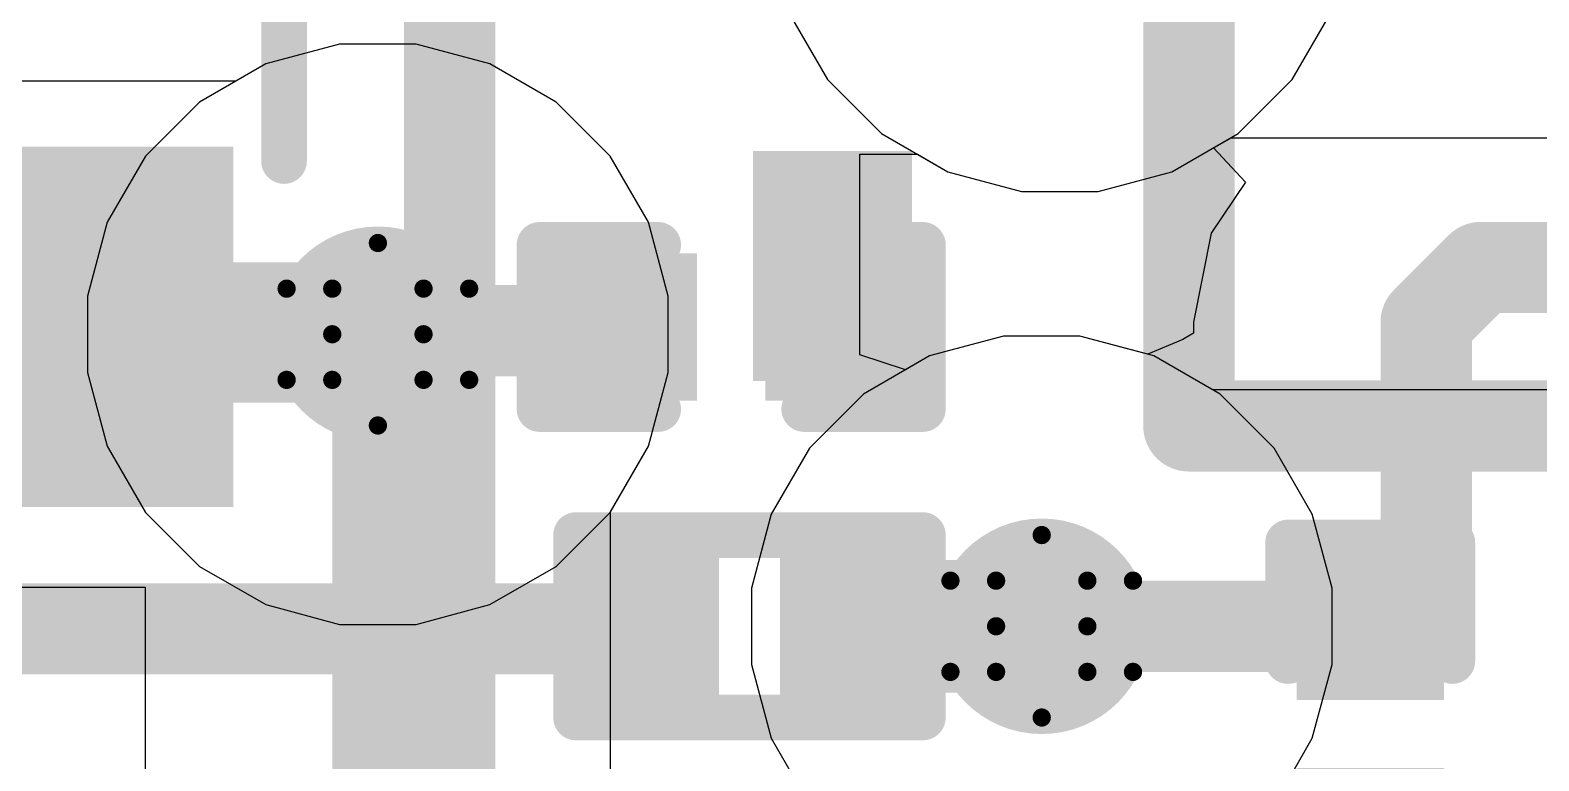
# Model space of a CAD drawing. Header units: inches. Extents: x -3 to 5437, y -3 to 5435.
# Drawn here: x 31.65 to 35.848, y 101.328 to 103.362 of the extents above; entities that cross this region are included whole.
import ezdxf

# ---------------------------------------------------------------- set-up
doc = ezdxf.new("R2010")
doc.units = ezdxf.units.IN
for name, color, linetype in [('Bottom Layer', 5, 'Continuous'), ('Bottom Solder', 6, 'Continuous'), ('Drill Drawing', 1, 'Continuous'), ('GND', 16, 'Continuous'), ('PWR', 76, 'Continuous'), ('Top Layer', 1, 'Continuous'), ('Top Overlay', 2, 'Continuous'), ('Top Paste', 8, 'Continuous'), ('Top Solder', 216, 'Continuous'), ('Via Holes', 16, 'Continuous')]:
    doc.layers.add(name, color=color, linetype=linetype)

# ---------------------------------------------------------------- blocks, each defined once
blk = doc.blocks.new('R___0201_87')
at = {"layer": 'Top Layer'}
for points in [[(-0.41, 0.185), (-0.14, 0.185), (-0.14, -0.185), (-0.41, -0.185)], [(0.14, 0.185), (0.41, 0.185), (0.41, -0.185), (0.14, -0.185)]]:
    blk.add_hatch(color=1, dxfattribs=at).paths.add_polyline_path(points)
at = {"layer": 'Top Paste'}
for points in [[(-0.41, 0.185), (-0.14, 0.185), (-0.14, -0.185), (-0.41, -0.185)], [(0.14, 0.185), (0.41, 0.185), (0.41, -0.185), (0.14, -0.185)]]:
    blk.add_hatch(color=8, dxfattribs=at).paths.add_polyline_path(points)
at = {"layer": 'Top Solder'}
for points in [[(-0.465, 0.24), (-0.085, 0.24), (-0.085, -0.24), (-0.465, -0.24)], [(0.085, 0.24), (0.465, 0.24), (0.465, -0.24), (0.085, -0.24)]]:
    blk.add_hatch(color=216, dxfattribs=at).paths.add_polyline_path(points)
at = {"layer": 'Top Overlay'}
for points in [[(-0.4826, -0.254, 0.127, 0.127, 0), (-0.4826, 0.254, 0.127, 0.127, 0)], [(-0.4826, 0.254, 0.127, 0.127, 0), (0.4826, 0.254, 0.127, 0.127, 0)], [(0.4826, -0.254, 0.127, 0.127, 0), (0.4826, 0.254, 0.127, 0.127, 0)], [(-0.4826, -0.254, 0.127, 0.127, 0), (0.4826, -0.254, 0.127, 0.127, 0)]]:
    blk.add_lwpolyline(points, format="xyseb", dxfattribs=at)
for points in [[(-0.5143, 0.254, 0.0635, 0.0635, 1), (-0.4508, 0.254, 0.0635, 0.0635, 1)], [(-0.5143, 0.254, 0.0635, 0.0635, 1), (-0.4508, 0.254, 0.0635, 0.0635, 1)], [(0.4508, 0.254, 0.0635, 0.0635, 1), (0.5143, 0.254, 0.0635, 0.0635, 1)], [(0.4508, 0.254, 0.0635, 0.0635, 1), (0.5143, 0.254, 0.0635, 0.0635, 1)], [(-0.5143, -0.254, 0.0635, 0.0635, 1), (-0.4508, -0.254, 0.0635, 0.0635, 1)], [(-0.5143, -0.254, 0.0635, 0.0635, 1), (-0.4508, -0.254, 0.0635, 0.0635, 1)], [(0.4508, -0.254, 0.0635, 0.0635, 1), (0.5143, -0.254, 0.0635, 0.0635, 1)], [(0.4508, -0.254, 0.0635, 0.0635, 1), (0.5143, -0.254, 0.0635, 0.0635, 1)]]:
    blk.add_lwpolyline(points, format="xyseb", close=True, dxfattribs=at)
blk = doc.blocks.new('SOT_363_169')
at = {"layer": 'Top Layer'}
for points in [[(-0.57, 0.85), (-0.57, 0.45), (-1.37, 0.45), (-1.37, 0.85)], [(1.37, 0.85), (1.37, 0.45), (0.57, 0.45), (0.57, 0.85)], [(-0.57, 0.2), (-0.57, -0.2), (-1.37, -0.2), (-1.37, 0.2)], [(1.37, 0.2), (1.37, -0.2), (0.57, -0.2), (0.57, 0.2)], [(-0.57, -0.45), (-0.57, -0.85), (-1.37, -0.85), (-1.37, -0.45)], [(1.37, -0.45), (1.37, -0.85), (0.57, -0.85), (0.57, -0.45)]]:
    blk.add_hatch(color=1, dxfattribs=at).paths.add_polyline_path(points)
at = {"layer": 'Top Paste'}
for points in [[(-0.57, 0.85), (-0.57, 0.45), (-1.37, 0.45), (-1.37, 0.85)], [(1.37, 0.85), (1.37, 0.45), (0.57, 0.45), (0.57, 0.85)], [(-0.57, 0.2), (-0.57, -0.2), (-1.37, -0.2), (-1.37, 0.2)], [(1.37, 0.2), (1.37, -0.2), (0.57, -0.2), (0.57, 0.2)], [(-0.57, -0.45), (-0.57, -0.85), (-1.37, -0.85), (-1.37, -0.45)], [(1.37, -0.45), (1.37, -0.85), (0.57, -0.85), (0.57, -0.45)]]:
    blk.add_hatch(color=8, dxfattribs=at).paths.add_polyline_path(points)
at = {"layer": 'Top Solder'}
for points in [[(-0.4684, 0.9516), (-0.4684, 0.3484), (-1.4716, 0.3484), (-1.4716, 0.9516)], [(1.4716, 0.9516), (1.4716, 0.3484), (0.4684, 0.3484), (0.4684, 0.9516)], [(-0.4684, 0.3016), (-0.4684, -0.3016), (-1.4716, -0.3016), (-1.4716, 0.3016)], [(1.4716, 0.3016), (1.4716, -0.3016), (0.4684, -0.3016), (0.4684, 0.3016)], [(-0.4684, -0.3484), (-0.4684, -0.9516), (-1.4716, -0.9516), (-1.4716, -0.3484)], [(1.4716, -0.3484), (1.4716, -0.9516), (0.4684, -0.9516), (0.4684, -0.3484)]]:
    blk.add_hatch(color=216, dxfattribs=at).paths.add_polyline_path(points)
at = {"layer": 'Top Overlay'}
for points in [[(0.508, 1.0922, 0.127, 0.127, 0), (-0.6604, 1.0922, 0.127, 0.127, 0)], [(-1.524, 0.6604, 0.1, 0.1, 0), (-1.651, 0.7874, 0.1, 0.1, 0)], [(-1.651, 0.5334, 0.1, 0.1, 0), (-1.651, 0.7874, 0.1, 0.1, 0)], [(-1.651, 0.5334, 0.1, 0.1, 0), (-1.524, 0.6604, 0.1, 0.1, 0)], [(0.508, -1.0922, 0.127, 0.127, 0), (-0.6604, -1.0922, 0.127, 0.127, 0)]]:
    blk.add_lwpolyline(points, format="xyseb", dxfattribs=at)
for points in [[(-0.6921, 1.0922, 0.0635, 0.0635, 1), (-0.6287, 1.0922, 0.0635, 0.0635, 1)], [(0.4763, 1.0922, 0.0635, 0.0635, 1), (0.5398, 1.0922, 0.0635, 0.0635, 1)], [(-1.676, 0.7874, 0.05, 0.05, 1), (-1.626, 0.7874, 0.05, 0.05, 1)], [(-1.676, 0.7874, 0.05, 0.05, 1), (-1.626, 0.7874, 0.05, 0.05, 1)], [(-1.549, 0.6604, 0.05, 0.05, 1), (-1.499, 0.6604, 0.05, 0.05, 1)], [(-1.549, 0.6604, 0.05, 0.05, 1), (-1.499, 0.6604, 0.05, 0.05, 1)], [(-1.676, 0.5334, 0.05, 0.05, 1), (-1.626, 0.5334, 0.05, 0.05, 1)], [(-1.676, 0.5334, 0.05, 0.05, 1), (-1.626, 0.5334, 0.05, 0.05, 1)], [(-0.6921, -1.0922, 0.0635, 0.0635, 1), (-0.6287, -1.0922, 0.0635, 0.0635, 1)], [(0.4763, -1.0922, 0.0635, 0.0635, 1), (0.5398, -1.0922, 0.0635, 0.0635, 1)]]:
    blk.add_lwpolyline(points, format="xyseb", close=True, dxfattribs=at)
blk = doc.blocks.new('CAP_0201_218')
at = {"layer": 'Top Layer'}
for points in [[(-0.45, 0.15), (-0.15, 0.15), (-0.15, -0.15), (-0.45, -0.15)], [(0.15, 0.15), (0.45, 0.15), (0.45, -0.15), (0.15, -0.15)]]:
    blk.add_hatch(color=1, dxfattribs=at).paths.add_polyline_path(points)
at = {"layer": 'Top Paste'}
for points in [[(-0.45, 0.15), (-0.15, 0.15), (-0.15, -0.15), (-0.45, -0.15)], [(0.15, 0.15), (0.45, 0.15), (0.45, -0.15), (0.15, -0.15)]]:
    blk.add_hatch(color=8, dxfattribs=at).paths.add_polyline_path(points)
at = {"layer": 'Top Solder'}
for points in [[(-0.505, 0.205), (-0.095, 0.205), (-0.095, -0.205), (-0.505, -0.205)], [(0.095, 0.205), (0.505, 0.205), (0.505, -0.205), (0.095, -0.205)]]:
    blk.add_hatch(color=216, dxfattribs=at).paths.add_polyline_path(points)
at = {"layer": 'Top Overlay'}
for points in [[(-0.5334, -0.2286, 0.127, 0.127, 0), (-0.5334, 0.2286, 0.127, 0.127, 0)], [(-0.5334, 0.2286, 0.127, 0.127, 0), (-0.2032, 0.2286, 0.127, 0.127, 0)], [(0.2032, 0.2286, 0.127, 0.127, 0), (0.5334, 0.2286, 0.127, 0.127, 0)], [(0.5334, -0.2286, 0.127, 0.127, 0), (0.5334, 0.2286, 0.127, 0.127, 0)], [(-0.5334, -0.2286, 0.127, 0.127, 0), (-0.2032, -0.2286, 0.127, 0.127, 0)], [(0.2032, -0.2286, 0.127, 0.127, 0), (0.5334, -0.2286, 0.127, 0.127, 0)]]:
    blk.add_lwpolyline(points, format="xyseb", dxfattribs=at)
for points in [[(-0.5651, 0.2286, 0.0635, 0.0635, 1), (-0.5016, 0.2286, 0.0635, 0.0635, 1)], [(-0.5651, 0.2286, 0.0635, 0.0635, 1), (-0.5016, 0.2286, 0.0635, 0.0635, 1)], [(-0.2349, 0.2286, 0.0635, 0.0635, 1), (-0.1714, 0.2286, 0.0635, 0.0635, 1)], [(0.1714, 0.2286, 0.0635, 0.0635, 1), (0.2349, 0.2286, 0.0635, 0.0635, 1)], [(0.5016, 0.2286, 0.0635, 0.0635, 1), (0.5651, 0.2286, 0.0635, 0.0635, 1)], [(0.5016, 0.2286, 0.0635, 0.0635, 1), (0.5651, 0.2286, 0.0635, 0.0635, 1)], [(-0.5651, -0.2286, 0.0635, 0.0635, 1), (-0.5016, -0.2286, 0.0635, 0.0635, 1)], [(-0.5651, -0.2286, 0.0635, 0.0635, 1), (-0.5016, -0.2286, 0.0635, 0.0635, 1)], [(-0.2349, -0.2286, 0.0635, 0.0635, 1), (-0.1714, -0.2286, 0.0635, 0.0635, 1)], [(0.1714, -0.2286, 0.0635, 0.0635, 1), (0.2349, -0.2286, 0.0635, 0.0635, 1)], [(0.5016, -0.2286, 0.0635, 0.0635, 1), (0.5651, -0.2286, 0.0635, 0.0635, 1)], [(0.5016, -0.2286, 0.0635, 0.0635, 1), (0.5651, -0.2286, 0.0635, 0.0635, 1)]]:
    blk.add_lwpolyline(points, format="xyseb", close=True, dxfattribs=at)
blk = doc.blocks.new('CAP_0201_219')
at = {"layer": 'Top Layer'}
for points in [[(-0.45, 0.15), (-0.15, 0.15), (-0.15, -0.15), (-0.45, -0.15)], [(0.15, 0.15), (0.45, 0.15), (0.45, -0.15), (0.15, -0.15)]]:
    blk.add_hatch(color=1, dxfattribs=at).paths.add_polyline_path(points)
at = {"layer": 'Top Paste'}
for points in [[(-0.45, 0.15), (-0.15, 0.15), (-0.15, -0.15), (-0.45, -0.15)], [(0.15, 0.15), (0.45, 0.15), (0.45, -0.15), (0.15, -0.15)]]:
    blk.add_hatch(color=8, dxfattribs=at).paths.add_polyline_path(points)
at = {"layer": 'Top Solder'}
for points in [[(-0.505, 0.205), (-0.095, 0.205), (-0.095, -0.205), (-0.505, -0.205)], [(0.095, 0.205), (0.505, 0.205), (0.505, -0.205), (0.095, -0.205)]]:
    blk.add_hatch(color=216, dxfattribs=at).paths.add_polyline_path(points)
at = {"layer": 'Top Overlay'}
for points in [[(-0.5334, 0.2286, 0.127, 0.127, 0), (-0.5334, -0.2286, 0.127, 0.127, 0)], [(-0.5334, 0.2286, 0.127, 0.127, 0), (-0.2032, 0.2286, 0.127, 0.127, 0)], [(0.2032, 0.2286, 0.127, 0.127, 0), (0.5334, 0.2286, 0.127, 0.127, 0)], [(0.5334, 0.2286, 0.127, 0.127, 0), (0.5334, -0.2286, 0.127, 0.127, 0)], [(-0.5334, -0.2286, 0.127, 0.127, 0), (-0.2032, -0.2286, 0.127, 0.127, 0)], [(0.2032, -0.2286, 0.127, 0.127, 0), (0.5334, -0.2286, 0.127, 0.127, 0)]]:
    blk.add_lwpolyline(points, format="xyseb", dxfattribs=at)
for points in [[(-0.5651, 0.2286, 0.0635, 0.0635, 1), (-0.5016, 0.2286, 0.0635, 0.0635, 1)], [(-0.5651, 0.2286, 0.0635, 0.0635, 1), (-0.5016, 0.2286, 0.0635, 0.0635, 1)], [(-0.2349, 0.2286, 0.0635, 0.0635, 1), (-0.1714, 0.2286, 0.0635, 0.0635, 1)], [(0.1714, 0.2286, 0.0635, 0.0635, 1), (0.2349, 0.2286, 0.0635, 0.0635, 1)], [(0.5016, 0.2286, 0.0635, 0.0635, 1), (0.5651, 0.2286, 0.0635, 0.0635, 1)], [(0.5016, 0.2286, 0.0635, 0.0635, 1), (0.5651, 0.2286, 0.0635, 0.0635, 1)], [(-0.5651, -0.2286, 0.0635, 0.0635, 1), (-0.5016, -0.2286, 0.0635, 0.0635, 1)], [(-0.5651, -0.2286, 0.0635, 0.0635, 1), (-0.5016, -0.2286, 0.0635, 0.0635, 1)], [(-0.2349, -0.2286, 0.0635, 0.0635, 1), (-0.1714, -0.2286, 0.0635, 0.0635, 1)], [(0.1714, -0.2286, 0.0635, 0.0635, 1), (0.2349, -0.2286, 0.0635, 0.0635, 1)], [(0.5016, -0.2286, 0.0635, 0.0635, 1), (0.5651, -0.2286, 0.0635, 0.0635, 1)], [(0.5016, -0.2286, 0.0635, 0.0635, 1), (0.5651, -0.2286, 0.0635, 0.0635, 1)]]:
    blk.add_lwpolyline(points, format="xyseb", close=True, dxfattribs=at)

msp = doc.modelspace()

# ---------------------------------------------------------------- hatches: boundary and pattern name
at = {"layer": 'Bottom Layer'}
h = msp.add_hatch(color=5, dxfattribs=at)
edge = h.paths.add_edge_path()
edge.add_arc((32.6174, 102.5156), 0.3, 0, 360)
h = msp.add_hatch(color=5, dxfattribs=at)
edge = h.paths.add_edge_path()
edge.add_arc((34.4647, 101.7025), 0.3, 0, 360)
at = {"layer": 'Bottom Solder'}
h = msp.add_hatch(color=6, dxfattribs=at)
edge = h.paths.add_edge_path()
edge.add_arc((32.6174, 102.5156), 0.15, 0, 360)
at = {"layer": 'GND'}
h = msp.add_hatch(color=16, dxfattribs=at)
edge = h.paths.add_edge_path()
edge.add_arc((32.6174, 102.5156), 0.3, 0, 360)
h = msp.add_hatch(color=16, dxfattribs=at)
edge = h.paths.add_edge_path()
edge.add_arc((34.4647, 101.7025), 0.3, 0, 360)
at = {"layer": 'PWR'}
h = msp.add_hatch(color=76, dxfattribs=at)
edge = h.paths.add_edge_path()
edge.add_arc((32.6174, 102.5156), 0.3, 0, 360)
h = msp.add_hatch(color=76, dxfattribs=at)
edge = h.paths.add_edge_path()
edge.add_arc((34.4647, 101.7025), 0.3, 0, 360)
at = {"layer": 'Top Layer'}
for points in [[(33.6614, 102.3859), (34.1037, 102.3859), (34.1037, 103.0255), (33.6614, 103.0255)], [(33.7914, 101.5175), (34.5176, 101.5175), (34.5176, 101.8875), (33.7914, 101.8875)]]:
    msp.add_hatch(color=1, dxfattribs=at).paths.add_polyline_path(points)
h = msp.add_hatch(color=1, dxfattribs=at)
edge = h.paths.add_edge_path()
edge.add_arc((32.6174, 102.5156), 0.3, 0, 360)
h = msp.add_hatch(color=1, dxfattribs=at)
edge = h.paths.add_edge_path()
edge.add_arc((34.4647, 101.7025), 0.3, 0, 360)
at = {"layer": 'Top Solder'}
h = msp.add_hatch(color=216, dxfattribs=at)
edge = h.paths.add_edge_path()
edge.add_arc((32.6174, 102.5156), 0.15, 0, 360)
at = {"layer": 'Via Holes'}
h = msp.add_hatch(color=7, dxfattribs=at)
edge = h.paths.add_edge_path()
edge.add_arc((32.6174, 102.5156), 0.15, 0, 360)
h = msp.add_hatch(color=7, dxfattribs=at)
edge = h.paths.add_edge_path()
edge.add_arc((34.4647, 101.7025), 0.15, 0, 360)

# ---------------------------------------------------------------- linework, layer by layer
at = {"layer": 'Bottom Layer'}
for p, q in [((33.7623, 103.409), (33.8686, 103.2248)), ((32.511, 103.3236), (32.3055, 103.2686)), ((32.7237, 103.3236), (32.511, 103.3236)), ((32.9292, 103.2686), (32.7237, 103.3236)), ((32.3055, 103.2686), (32.2216, 103.2202)), ((33.1135, 103.1622), (32.9292, 103.2686)), ((32.2216, 103.2202), (26.7803, 103.2202)), ((33.8686, 103.2248), (34.0191, 103.0744)), ((33.2639, 103.0118), (33.1135, 103.1622)), ((34.0191, 103.0744), (34.2033, 102.968)), ((34.8271, 102.968), (34.9425, 103.0346)), ((34.9425, 103.0346), (35.0316, 102.9394)), ((33.3703, 102.8275), (33.2639, 103.0118)), ((34.2033, 102.968), (34.4088, 102.9129)), ((34.6216, 102.9129), (34.8271, 102.968)), ((34.4088, 102.9129), (34.6216, 102.9129)), ((35.0316, 102.9394), (34.9364, 102.797)), ((33.4254, 102.622), (33.3703, 102.8275)), ((34.9364, 102.797), (34.8872, 102.5492)), ((33.4254, 102.4093), (33.4254, 102.622)), ((34.8872, 102.5492), (34.8872, 102.5185)), ((34.3583, 102.5105), (34.1528, 102.4554)), ((34.571, 102.5105), (34.3583, 102.5105)), ((34.7602, 102.4598), (34.571, 102.5105)), ((34.8571, 102.5012), (34.7602, 102.4598)), ((34.8872, 102.5185), (34.8571, 102.5012)), ((34.1528, 102.4554), (33.9685, 102.349)), ((33.3703, 102.2038), (33.4254, 102.4093)), ((33.9685, 102.349), (33.8181, 102.1986)), ((33.2648, 102.021), (33.3703, 102.2038)), ((33.8181, 102.1986), (33.7117, 102.0144)), ((33.2648, 100.6719), (33.2648, 102.021)), ((33.7117, 102.0144), (33.6567, 101.8088)), ((26.4885, 101.8111), (31.9699, 101.8111)), ((31.9699, 101.8111), (31.9699, 100.2995)), ((33.6567, 101.8088), (33.6567, 101.5961)), ((33.6567, 101.5961), (33.7117, 101.3906)), ((33.7117, 101.3906), (33.781, 101.2707))]:
    msp.add_line(p, q, dxfattribs=at)
for points in [[(35.5346, 102.5492, 0.254, 0.254, 0), (35.687, 102.7016, 0.254, 0.254, 0)], [(35.687, 102.7016, 0.254, 0.254, 0), (36.1442, 102.7016, 0.254, 0.254, 0)], [(26.4885, 102.5156, 0.381, 0.381, 0), (32.6174, 102.5156, 0.381, 0.381, 0)], [(35.5346, 101.8549, 0.254, 0.254, 0), (35.5346, 102.5492, 0.254, 0.254, 0)], [(32.6174, 100.2995, 0.254, 0.254, 0), (32.6174, 102.5156, 0.254, 0.254, 0)], [(35.3822, 101.7025, 0.254, 0.254, 0), (35.5346, 101.8549, 0.254, 0.254, 0)], [(34.4647, 101.7025, 0.254, 0.254, 0), (35.2552, 101.7025, 0.254, 0.254, 0)], [(35.2552, 101.7025, 0.254, 0.254, 0), (35.3822, 101.7025, 0.254, 0.254, 0)]]:
    msp.add_lwpolyline(points, format="xyseb", dxfattribs=at)
for points in [[(35.6235, 102.7016, 0.127, 0.127, 1), (35.7505, 102.7016, 0.127, 0.127, 1)], [(35.6235, 102.7016, 0.127, 0.127, 1), (35.7505, 102.7016, 0.127, 0.127, 1)], [(32.5221, 102.5156, 0.1905, 0.1905, 1), (32.7126, 102.5156, 0.1905, 0.1905, 1)], [(35.4711, 102.5492, 0.127, 0.127, 1), (35.5981, 102.5492, 0.127, 0.127, 1)], [(35.4711, 102.5492, 0.127, 0.127, 1), (35.5981, 102.5492, 0.127, 0.127, 1)], [(32.5539, 102.5156, 0.127, 0.127, 1), (32.6809, 102.5156, 0.127, 0.127, 1)], [(35.4711, 101.8549, 0.127, 0.127, 1), (35.5981, 101.8549, 0.127, 0.127, 1)], [(35.4711, 101.8549, 0.127, 0.127, 1), (35.5981, 101.8549, 0.127, 0.127, 1)], [(34.4012, 101.7025, 0.127, 0.127, 1), (34.5282, 101.7025, 0.127, 0.127, 1)], [(35.1917, 101.7025, 0.127, 0.127, 1), (35.3187, 101.7025, 0.127, 0.127, 1)], [(35.1917, 101.7025, 0.127, 0.127, 1), (35.3187, 101.7025, 0.127, 0.127, 1)], [(35.3187, 101.7025, 0.127, 0.127, 1), (35.4457, 101.7025, 0.127, 0.127, 1)], [(35.3187, 101.7025, 0.127, 0.127, 1), (35.4457, 101.7025, 0.127, 0.127, 1)]]:
    msp.add_lwpolyline(points, format="xyseb", close=True, dxfattribs=at)
at = {"layer": 'Drill Drawing'}
for points in [[(32.4904, 102.6426, 0.0508, 0.0508, 0), (32.6174, 102.7696, 0.0508, 0.0508, 0)], [(32.6174, 102.7696, 0.0508, 0.0508, 0), (32.7444, 102.6426, 0.0508, 0.0508, 0)], [(32.3634, 102.6426, 0.0508, 0.0508, 0), (32.4904, 102.5156, 0.0508, 0.0508, 0)], [(32.3634, 102.6426, 0.0508, 0.0508, 0), (32.4904, 102.6426, 0.0508, 0.0508, 0)], [(32.7444, 102.6426, 0.0508, 0.0508, 0), (32.8714, 102.6426, 0.0508, 0.0508, 0)], [(32.7444, 102.5156, 0.0508, 0.0508, 0), (32.8714, 102.6426, 0.0508, 0.0508, 0)], [(32.3634, 102.3886, 0.0508, 0.0508, 0), (32.4904, 102.5156, 0.0508, 0.0508, 0)], [(32.7444, 102.5156, 0.0508, 0.0508, 0), (32.8714, 102.3886, 0.0508, 0.0508, 0)], [(32.3634, 102.3886, 0.0508, 0.0508, 0), (32.4904, 102.3886, 0.0508, 0.0508, 0)], [(32.4904, 102.3886, 0.0508, 0.0508, 0), (32.6174, 102.2616, 0.0508, 0.0508, 0)], [(32.6174, 102.2616, 0.0508, 0.0508, 0), (32.7444, 102.3886, 0.0508, 0.0508, 0)], [(32.7444, 102.3886, 0.0508, 0.0508, 0), (32.8714, 102.3886, 0.0508, 0.0508, 0)], [(34.3377, 101.8295, 0.0508, 0.0508, 0), (34.4647, 101.9565, 0.0508, 0.0508, 0)], [(34.4647, 101.9565, 0.0508, 0.0508, 0), (34.5917, 101.8295, 0.0508, 0.0508, 0)], [(34.2107, 101.8295, 0.0508, 0.0508, 0), (34.3377, 101.7025, 0.0508, 0.0508, 0)], [(34.2107, 101.8295, 0.0508, 0.0508, 0), (34.3377, 101.8295, 0.0508, 0.0508, 0)], [(34.5917, 101.8295, 0.0508, 0.0508, 0), (34.7187, 101.8295, 0.0508, 0.0508, 0)], [(34.5917, 101.7025, 0.0508, 0.0508, 0), (34.7187, 101.8295, 0.0508, 0.0508, 0)], [(34.2107, 101.5755, 0.0508, 0.0508, 0), (34.3377, 101.7025, 0.0508, 0.0508, 0)], [(34.5917, 101.7025, 0.0508, 0.0508, 0), (34.7187, 101.5755, 0.0508, 0.0508, 0)], [(34.2107, 101.5755, 0.0508, 0.0508, 0), (34.3377, 101.5755, 0.0508, 0.0508, 0)], [(34.3377, 101.5755, 0.0508, 0.0508, 0), (34.4647, 101.4485, 0.0508, 0.0508, 0)], [(34.4647, 101.4485, 0.0508, 0.0508, 0), (34.5917, 101.5755, 0.0508, 0.0508, 0)], [(34.5917, 101.5755, 0.0508, 0.0508, 0), (34.7187, 101.5755, 0.0508, 0.0508, 0)]]:
    msp.add_lwpolyline(points, format="xyseb", dxfattribs=at)
for points in [[(32.6047, 102.7696, 0.0254, 0.0254, 1), (32.6301, 102.7696, 0.0254, 0.0254, 1)], [(32.6047, 102.7696, 0.0254, 0.0254, 1), (32.6301, 102.7696, 0.0254, 0.0254, 1)], [(32.3507, 102.6426, 0.0254, 0.0254, 1), (32.3761, 102.6426, 0.0254, 0.0254, 1)], [(32.3507, 102.6426, 0.0254, 0.0254, 1), (32.3761, 102.6426, 0.0254, 0.0254, 1)], [(32.4777, 102.6426, 0.0254, 0.0254, 1), (32.5031, 102.6426, 0.0254, 0.0254, 1)], [(32.4777, 102.6426, 0.0254, 0.0254, 1), (32.5031, 102.6426, 0.0254, 0.0254, 1)], [(32.7317, 102.6426, 0.0254, 0.0254, 1), (32.7571, 102.6426, 0.0254, 0.0254, 1)], [(32.7317, 102.6426, 0.0254, 0.0254, 1), (32.7571, 102.6426, 0.0254, 0.0254, 1)], [(32.8587, 102.6426, 0.0254, 0.0254, 1), (32.8841, 102.6426, 0.0254, 0.0254, 1)], [(32.8587, 102.6426, 0.0254, 0.0254, 1), (32.8841, 102.6426, 0.0254, 0.0254, 1)], [(32.4777, 102.5156, 0.0254, 0.0254, 1), (32.5031, 102.5156, 0.0254, 0.0254, 1)], [(32.4777, 102.5156, 0.0254, 0.0254, 1), (32.5031, 102.5156, 0.0254, 0.0254, 1)], [(32.7317, 102.5156, 0.0254, 0.0254, 1), (32.7571, 102.5156, 0.0254, 0.0254, 1)], [(32.7317, 102.5156, 0.0254, 0.0254, 1), (32.7571, 102.5156, 0.0254, 0.0254, 1)], [(32.3507, 102.3886, 0.0254, 0.0254, 1), (32.3761, 102.3886, 0.0254, 0.0254, 1)], [(32.3507, 102.3886, 0.0254, 0.0254, 1), (32.3761, 102.3886, 0.0254, 0.0254, 1)], [(32.4777, 102.3886, 0.0254, 0.0254, 1), (32.5031, 102.3886, 0.0254, 0.0254, 1)], [(32.4777, 102.3886, 0.0254, 0.0254, 1), (32.5031, 102.3886, 0.0254, 0.0254, 1)], [(32.7317, 102.3886, 0.0254, 0.0254, 1), (32.7571, 102.3886, 0.0254, 0.0254, 1)], [(32.7317, 102.3886, 0.0254, 0.0254, 1), (32.7571, 102.3886, 0.0254, 0.0254, 1)], [(32.8587, 102.3886, 0.0254, 0.0254, 1), (32.8841, 102.3886, 0.0254, 0.0254, 1)], [(32.8587, 102.3886, 0.0254, 0.0254, 1), (32.8841, 102.3886, 0.0254, 0.0254, 1)], [(32.6047, 102.2616, 0.0254, 0.0254, 1), (32.6301, 102.2616, 0.0254, 0.0254, 1)], [(32.6047, 102.2616, 0.0254, 0.0254, 1), (32.6301, 102.2616, 0.0254, 0.0254, 1)], [(34.452, 101.9565, 0.0254, 0.0254, 1), (34.4774, 101.9565, 0.0254, 0.0254, 1)], [(34.452, 101.9565, 0.0254, 0.0254, 1), (34.4774, 101.9565, 0.0254, 0.0254, 1)], [(34.198, 101.8295, 0.0254, 0.0254, 1), (34.2234, 101.8295, 0.0254, 0.0254, 1)], [(34.198, 101.8295, 0.0254, 0.0254, 1), (34.2234, 101.8295, 0.0254, 0.0254, 1)], [(34.325, 101.8295, 0.0254, 0.0254, 1), (34.3504, 101.8295, 0.0254, 0.0254, 1)], [(34.325, 101.8295, 0.0254, 0.0254, 1), (34.3504, 101.8295, 0.0254, 0.0254, 1)], [(34.579, 101.8295, 0.0254, 0.0254, 1), (34.6044, 101.8295, 0.0254, 0.0254, 1)], [(34.579, 101.8295, 0.0254, 0.0254, 1), (34.6044, 101.8295, 0.0254, 0.0254, 1)], [(34.706, 101.8295, 0.0254, 0.0254, 1), (34.7314, 101.8295, 0.0254, 0.0254, 1)], [(34.706, 101.8295, 0.0254, 0.0254, 1), (34.7314, 101.8295, 0.0254, 0.0254, 1)], [(34.325, 101.7025, 0.0254, 0.0254, 1), (34.3504, 101.7025, 0.0254, 0.0254, 1)], [(34.325, 101.7025, 0.0254, 0.0254, 1), (34.3504, 101.7025, 0.0254, 0.0254, 1)], [(34.579, 101.7025, 0.0254, 0.0254, 1), (34.6044, 101.7025, 0.0254, 0.0254, 1)], [(34.579, 101.7025, 0.0254, 0.0254, 1), (34.6044, 101.7025, 0.0254, 0.0254, 1)], [(34.198, 101.5755, 0.0254, 0.0254, 1), (34.2234, 101.5755, 0.0254, 0.0254, 1)], [(34.198, 101.5755, 0.0254, 0.0254, 1), (34.2234, 101.5755, 0.0254, 0.0254, 1)], [(34.325, 101.5755, 0.0254, 0.0254, 1), (34.3504, 101.5755, 0.0254, 0.0254, 1)], [(34.325, 101.5755, 0.0254, 0.0254, 1), (34.3504, 101.5755, 0.0254, 0.0254, 1)], [(34.579, 101.5755, 0.0254, 0.0254, 1), (34.6044, 101.5755, 0.0254, 0.0254, 1)], [(34.579, 101.5755, 0.0254, 0.0254, 1), (34.6044, 101.5755, 0.0254, 0.0254, 1)], [(34.706, 101.5755, 0.0254, 0.0254, 1), (34.7314, 101.5755, 0.0254, 0.0254, 1)], [(34.706, 101.5755, 0.0254, 0.0254, 1), (34.7314, 101.5755, 0.0254, 0.0254, 1)], [(34.452, 101.4485, 0.0254, 0.0254, 1), (34.4774, 101.4485, 0.0254, 0.0254, 1)], [(34.452, 101.4485, 0.0254, 0.0254, 1), (34.4774, 101.4485, 0.0254, 0.0254, 1)]]:
    msp.add_lwpolyline(points, format="xyseb", close=True, dxfattribs=at)
at = {"layer": 'GND'}
for p, q in [((33.7623, 103.409), (33.8686, 103.2248)), ((35.1618, 103.2248), (35.2681, 103.409)), ((32.511, 103.3236), (32.3055, 103.2686)), ((32.7237, 103.3236), (32.511, 103.3236)), ((32.9292, 103.2686), (32.7237, 103.3236)), ((32.3055, 103.2686), (32.1212, 103.1622)), ((33.1135, 103.1622), (32.9292, 103.2686)), ((33.8686, 103.2248), (34.0191, 103.0744)), ((35.0113, 103.0744), (35.1618, 103.2248)), ((32.1212, 103.1622), (31.9708, 103.0118)), ((33.2639, 103.0118), (33.1135, 103.1622)), ((34.0191, 103.0744), (34.2033, 102.968)), ((34.8271, 102.968), (35.0113, 103.0744)), ((31.9708, 103.0118), (31.8644, 102.8275)), ((33.3703, 102.8275), (33.2639, 103.0118)), ((34.2033, 102.968), (34.4088, 102.9129)), ((34.6216, 102.9129), (34.8271, 102.968)), ((34.4088, 102.9129), (34.6216, 102.9129)), ((31.8644, 102.8275), (31.8094, 102.622)), ((33.4254, 102.622), (33.3703, 102.8275)), ((31.8094, 102.622), (31.8094, 102.4093)), ((33.4254, 102.4093), (33.4254, 102.622)), ((34.3583, 102.5105), (34.1528, 102.4554)), ((34.571, 102.5105), (34.3583, 102.5105)), ((34.7765, 102.4554), (34.571, 102.5105)), ((34.1528, 102.4554), (33.9685, 102.349)), ((34.9608, 102.349), (34.7765, 102.4554)), ((31.8094, 102.4093), (31.8644, 102.2038)), ((33.3703, 102.2038), (33.4254, 102.4093)), ((33.9685, 102.349), (33.8181, 102.1986)), ((35.1112, 102.1986), (34.9608, 102.349)), ((31.8644, 102.2038), (31.9708, 102.0195)), ((33.2639, 102.0195), (33.3703, 102.2038)), ((33.8181, 102.1986), (33.7117, 102.0144)), ((35.2176, 102.0144), (35.1112, 102.1986)), ((31.9708, 102.0195), (32.1212, 101.8691)), ((33.1135, 101.8691), (33.2639, 102.0195)), ((33.7117, 102.0144), (33.6567, 101.8088)), ((35.2727, 101.8088), (35.2176, 102.0144)), ((32.1212, 101.8691), (32.3055, 101.7627)), ((32.9292, 101.7627), (33.1135, 101.8691)), ((33.6567, 101.8088), (33.6567, 101.5961)), ((35.2727, 101.5961), (35.2727, 101.8088)), ((32.3055, 101.7627), (32.511, 101.7076)), ((32.7237, 101.7076), (32.9292, 101.7627)), ((32.511, 101.7076), (32.7237, 101.7076)), ((33.6567, 101.5961), (33.7117, 101.3906)), ((35.2176, 101.3906), (35.2727, 101.5961)), ((33.7117, 101.3906), (33.781, 101.2707)), ((35.1483, 101.2707), (35.2176, 101.3906))]:
    msp.add_line(p, q, dxfattribs=at)
at = {"layer": 'PWR'}
for p, q in [((33.7623, 103.409), (33.8686, 103.2248)), ((35.1618, 103.2248), (35.2681, 103.409)), ((32.511, 103.3236), (32.3055, 103.2686)), ((32.7237, 103.3236), (32.511, 103.3236)), ((32.9292, 103.2686), (32.7237, 103.3236)), ((32.3055, 103.2686), (32.1212, 103.1622)), ((33.1135, 103.1622), (32.9292, 103.2686)), ((33.8686, 103.2248), (34.0191, 103.0744)), ((35.0113, 103.0744), (35.1618, 103.2248)), ((32.1212, 103.1622), (31.9708, 103.0118)), ((33.2639, 103.0118), (33.1135, 103.1622)), ((34.0191, 103.0744), (34.2033, 102.968)), ((34.8271, 102.968), (35.0113, 103.0744)), ((31.9708, 103.0118), (31.8644, 102.8275)), ((33.3703, 102.8275), (33.2639, 103.0118)), ((34.2033, 102.968), (34.4088, 102.9129)), ((34.6216, 102.9129), (34.8271, 102.968)), ((34.4088, 102.9129), (34.6216, 102.9129)), ((31.8644, 102.8275), (31.8094, 102.622)), ((33.4254, 102.622), (33.3703, 102.8275)), ((31.8094, 102.622), (31.8094, 102.4093)), ((33.4254, 102.4093), (33.4254, 102.622)), ((34.3583, 102.5105), (34.1528, 102.4554)), ((34.571, 102.5105), (34.3583, 102.5105)), ((34.7765, 102.4554), (34.571, 102.5105)), ((34.1528, 102.4554), (33.9685, 102.349)), ((34.9608, 102.349), (34.7765, 102.4554)), ((31.8094, 102.4093), (31.8644, 102.2038)), ((33.3703, 102.2038), (33.4254, 102.4093)), ((33.9685, 102.349), (33.8181, 102.1986)), ((35.1112, 102.1986), (34.9608, 102.349)), ((31.8644, 102.2038), (31.9708, 102.0195)), ((33.2639, 102.0195), (33.3703, 102.2038)), ((33.8181, 102.1986), (33.7117, 102.0144)), ((35.2176, 102.0144), (35.1112, 102.1986)), ((31.9708, 102.0195), (32.1212, 101.8691)), ((33.1135, 101.8691), (33.2639, 102.0195)), ((33.7117, 102.0144), (33.6567, 101.8088)), ((35.2727, 101.8088), (35.2176, 102.0144)), ((32.1212, 101.8691), (32.3055, 101.7627)), ((32.9292, 101.7627), (33.1135, 101.8691)), ((33.6567, 101.8088), (33.6567, 101.5961)), ((35.2727, 101.5961), (35.2727, 101.8088)), ((32.3055, 101.7627), (32.511, 101.7076)), ((32.7237, 101.7076), (32.9292, 101.7627)), ((32.511, 101.7076), (32.7237, 101.7076)), ((33.6567, 101.5961), (33.7117, 101.3906)), ((35.2176, 101.3906), (35.2727, 101.5961)), ((33.7117, 101.3906), (33.781, 101.2707)), ((35.1483, 101.2707), (35.2176, 101.3906))]:
    msp.add_line(p, q, dxfattribs=at)
at = {"layer": 'Top Layer'}
for p, q in [((34.8271, 102.968), (34.9915, 103.0629)), ((34.9915, 103.0629), (36.09, 103.0629)), ((33.9586, 102.458), (33.9586, 103.0168)), ((33.9586, 103.0168), (34.1188, 103.0168)), ((34.1188, 103.0168), (34.2033, 102.968)), ((34.2033, 102.968), (34.4088, 102.9129)), ((34.6216, 102.9129), (34.8271, 102.968)), ((34.4088, 102.9129), (34.6216, 102.9129)), ((34.3583, 102.5105), (34.1528, 102.4554)), ((34.571, 102.5105), (34.3583, 102.5105)), ((34.7765, 102.4554), (34.571, 102.5105)), ((34.0856, 102.4166), (33.9586, 102.458)), ((34.1528, 102.4554), (34.0856, 102.4166)), ((34.941, 102.3605), (34.7765, 102.4554)), ((36.0368, 102.3605), (34.941, 102.3605))]:
    msp.add_line(p, q, dxfattribs=at)
for points in [[(31.914, 102.5353, 0.381, 0.381, 0), (31.914, 102.5359, 0.381, 0.381, 0)], [(31.914, 102.5353, 0.381, 0.381, 0), (31.9235, 102.5258, 0.381, 0.381, 0)], [(31.9235, 102.5258, 0.381, 0.381, 0), (32.6072, 102.5258, 0.381, 0.381, 0)], [(32.6072, 102.5258, 0.381, 0.381, 0), (32.6174, 102.5156, 0.381, 0.381, 0)], [(32.6174, 102.5156, 0.254, 0.254, 0), (32.6275, 102.5258, 0.254, 0.254, 0)], [(32.6275, 102.5258, 0.254, 0.254, 0), (33.2013, 102.5258, 0.254, 0.254, 0)], [(33.2013, 102.5258, 0.254, 0.254, 0), (33.2114, 102.5359, 0.254, 0.254, 0)], [(31.449, 101.6953, 0.254, 0.254, 0), (33.3764, 101.6953, 0.254, 0.254, 0)], [(34.4647, 101.7025, 0.254, 0.254, 0), (35.3788, 101.7025, 0.254, 0.254, 0)]]:
    msp.add_lwpolyline(points, format="xyseb", dxfattribs=at)
for points in [[(31.8188, 102.5359, 0.1905, 0.1905, 1), (32.0093, 102.5359, 0.1905, 0.1905, 1)], [(31.8188, 102.5353, 0.1905, 0.1905, 1), (32.0093, 102.5353, 0.1905, 0.1905, 1)], [(31.8188, 102.5353, 0.1905, 0.1905, 1), (32.0093, 102.5353, 0.1905, 0.1905, 1)], [(31.8283, 102.5258, 0.1905, 0.1905, 1), (32.0188, 102.5258, 0.1905, 0.1905, 1)], [(31.8283, 102.5258, 0.1905, 0.1905, 1), (32.0188, 102.5258, 0.1905, 0.1905, 1)], [(32.512, 102.5258, 0.1905, 0.1905, 1), (32.7025, 102.5258, 0.1905, 0.1905, 1)], [(32.512, 102.5258, 0.1905, 0.1905, 1), (32.7025, 102.5258, 0.1905, 0.1905, 1)], [(32.5221, 102.5156, 0.1905, 0.1905, 1), (32.7126, 102.5156, 0.1905, 0.1905, 1)], [(32.564, 102.5258, 0.127, 0.127, 1), (32.691, 102.5258, 0.127, 0.127, 1)], [(32.564, 102.5258, 0.127, 0.127, 1), (32.691, 102.5258, 0.127, 0.127, 1)], [(33.1378, 102.5258, 0.127, 0.127, 1), (33.2648, 102.5258, 0.127, 0.127, 1)], [(33.1378, 102.5258, 0.127, 0.127, 1), (33.2648, 102.5258, 0.127, 0.127, 1)], [(33.1479, 102.5359, 0.127, 0.127, 1), (33.2749, 102.5359, 0.127, 0.127, 1)], [(32.5539, 102.5156, 0.127, 0.127, 1), (32.6809, 102.5156, 0.127, 0.127, 1)], [(33.3129, 101.6953, 0.127, 0.127, 1), (33.4399, 101.6953, 0.127, 0.127, 1)], [(34.4012, 101.7025, 0.127, 0.127, 1), (34.5282, 101.7025, 0.127, 0.127, 1)], [(35.3153, 101.7025, 0.127, 0.127, 1), (35.4423, 101.7025, 0.127, 0.127, 1)]]:
    msp.add_lwpolyline(points, format="xyseb", close=True, dxfattribs=at)
at = {"layer": 'Top Overlay'}
for points in [[(32.8168, 98.2472, 0.254, 0.254, 0), (32.8168, 105.1569, 0.254, 0.254, 0)], [(34.8742, 102.2604, 0.254, 0.254, 0), (34.8742, 105.1569, 0.254, 0.254, 0)], [(34.8742, 102.2604, 0.254, 0.254, 0), (37.592, 102.2604, 0.254, 0.254, 0)]]:
    msp.add_lwpolyline(points, format="xyseb", dxfattribs=at)
msp.add_lwpolyline([(34.8107, 102.2604, 0.127, 0.127, 1), (34.9377, 102.2604, 0.127, 0.127, 1)], format="xyseb", close=True, dxfattribs=at)
msp.add_lwpolyline([(34.8107, 102.2604, 0.127, 0.127, 1), (34.9377, 102.2604, 0.127, 0.127, 1)], format="xyseb", close=True, dxfattribs=at)

# ---------------------------------------------------------------- block references
for name, p, rotation in [('SOT_363_169', (31.264, 103.5059), 270), ('CAP_0201_219', (35.3788, 101.4025), 90)]:
    msp.add_blockref(name, p, dxfattribs=dict(rotation=rotation))
for name, p in [('CAP_0201_218', (33.6006, 102.5359)), ('R___0201_87', (33.6514, 101.7025))]:
    msp.add_blockref(name, p)

doc.saveas('drawing.dxf')
